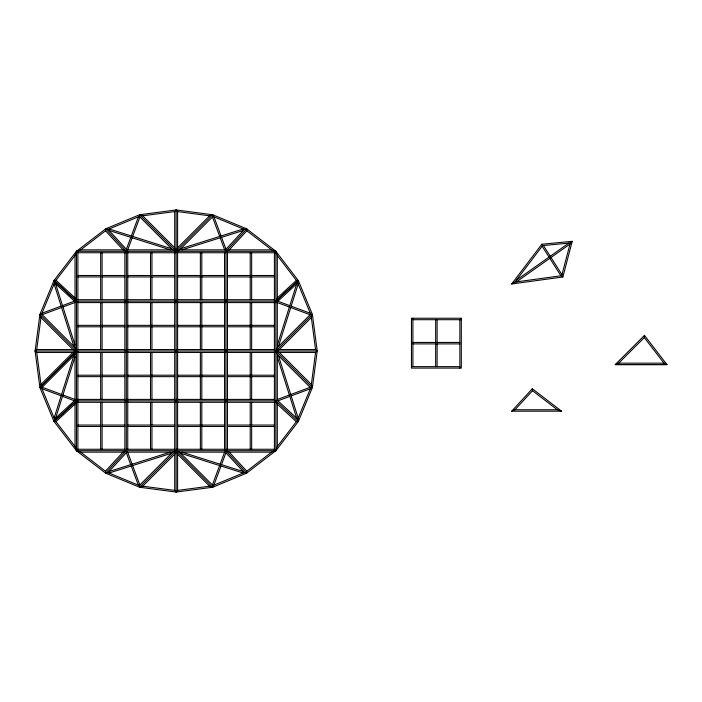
<?xml version="1.0" encoding="UTF-8"?>
<svg xmlns="http://www.w3.org/2000/svg" width="702" height="702" viewBox="0 0 702 702"><rect width="100%" height="100%" fill="white"/><g stroke="black" fill="none" stroke-linecap="round" stroke-linejoin="round"><path stroke-width="1.05" d="M174.71 454.203L174.71 490.4L176.158 492.058L177.606 490.4L177.606 454.203L176.158 450.702L172.657 452.149L139.268 485.538L139.61 487.249L176.158 492.058L212.697 487.249L246.683 473.139L225.939 450.702L226.009 251.298L246.753 228.861L212.697 214.751L176.158 209.942L139.61 214.751L105.625 228.861L126.378 251.298L126.307 450.702L105.554 473.139L139.61 487.249L142.717 486.188L174.71 454.203L176.158 450.702L139.61 487.249M666.847 364.592L615.215 364.601L618.716 363.153L644.322 337.557L644.462 335.363L666.9 364.601L615.215 364.601L644.462 335.363M76.457 251.298L80.721 249.851L105.528 230.818L105.695 228.861L76.457 251.298L275.93 251.298L246.683 228.861L246.85 230.818L271.656 249.851L275.93 251.298M275.86 450.702L271.586 452.149L246.779 471.182L246.613 473.139L275.86 450.702L76.386 450.702L105.625 473.139L105.458 471.182L80.651 452.149L76.386 450.702M75.009 347.499L41.62 314.119L39.909 314.452L76.457 351L72.955 352.448L40.962 384.442L39.909 387.548L35.1 351L39.909 314.452L54.019 280.405L76.457 301.079L75.009 301.711L75.009 347.499L76.457 351L39.909 387.548L54.019 421.525L76.457 400.851L275.86 400.851L298.297 421.595L312.399 387.548L317.216 351L312.399 314.452L298.297 280.475L275.86 301.149L76.457 301.149L54.019 280.475L76.457 251.228L76.457 450.702L54.019 421.454L76.457 400.781L75.009 400.219L75.009 354.431L76.457 350.93L39.909 387.478L41.62 387.811L75.009 354.431M72.955 352.448L36.75 352.448L35.1 351L36.75 349.552L40.962 317.558L39.909 314.452M311.346 384.442L315.558 352.448L317.216 351L315.558 349.552L279.352 349.552L275.86 351L277.308 354.501L310.688 387.881L312.399 387.548L311.346 384.442L279.352 352.448L275.86 351L312.399 387.548M139.61 214.751L176.228 251.298L172.727 249.851L139.338 216.462L139.68 214.751L142.717 215.812L174.71 247.797L176.158 251.298L179.651 249.851L213.039 216.462L212.697 214.751L209.6 215.812L177.606 247.797L176.158 251.298L212.697 214.751M212.627 487.249L212.969 485.538L179.589 452.149L176.088 450.702L212.697 487.249L209.6 486.188L177.606 454.203M54.019 421.525L54.563 419.059L41.62 387.811M279.352 349.552L311.346 317.558L312.399 314.452L310.688 314.189L297.753 282.941L298.297 280.475M562.872 276.983L561.714 275.675L570.296 242.962L572.227 241.321L541.847 244.235L511.67 283.994L562.872 276.983L572.227 241.321M54.133 418.015L73.894 355.537M55.633 418.067L75.009 356.827M277.308 345.173L296.683 283.933M278.422 346.463L298.183 283.985M76.457 301.149L75.009 297.841L75.009 255.502L76.457 251.228M277.308 446.498L296.341 421.7L298.297 421.525L275.86 450.772L277.308 446.498L277.308 404.159L275.86 400.851M126.386 249.254L130.809 237.346M131.318 235.986L138.426 216.839M127.711 249.851L132.195 237.785M132.696 236.425L139.909 217.032M212.408 484.968L219.612 465.575M220.121 464.215L224.596 452.149M213.882 485.161L220.998 466.014M221.499 464.654L225.921 452.746M41.62 314.119L54.563 282.871L54.019 280.405M310.688 314.189L277.308 347.569L275.86 351.07L312.399 314.452M298.297 421.595L297.753 419.129L310.688 387.881M172.727 249.851L126.939 249.851L126.307 251.298L123.069 249.851L80.721 249.851M76.457 450.702L75.009 446.428L75.009 404.089L76.457 400.781M275.86 301.219L277.308 297.911L277.308 255.572L275.86 251.298L298.297 280.546L275.86 301.219L277.308 301.781L277.308 347.569M179.589 452.149L225.368 452.149L226.009 450.702L229.247 452.149L271.586 452.149M511.67 283.994L514.943 282.09L542.62 245.612L570.296 242.962M54.019 280.475L55.976 280.3L75.009 255.502M174.71 247.797L174.71 211.6L176.158 209.942L177.606 211.6L177.606 247.797M179.651 249.851L225.439 249.851L244.278 229.405L246.753 228.861M226.009 251.298L229.308 249.851L246.85 230.818M105.458 471.182L122.999 452.149L126.307 450.702M105.554 473.139L108.029 472.595L126.869 452.149L172.657 452.149M511.67 411.197L532.344 388.759L561.591 411.197L511.67 411.197L514.978 409.749L557.318 409.749L561.591 411.197M514.978 409.749L532.52 390.716L532.344 388.759M54.563 419.059L75.009 400.219M54.019 421.454L55.976 421.63L75.009 404.089M277.308 297.911L296.341 280.37L298.297 280.546M277.308 301.781L297.753 282.941M516.391 280.168L568.839 243.103M516.496 281.871L570.006 244.05M275.86 400.921L277.308 400.289L277.308 354.501M105.625 228.861L108.099 229.405L139.338 216.462M212.969 485.538L244.208 472.595L246.683 473.139M41.997 313.206L61.144 306.09M62.504 305.589L74.412 301.167M42.181 314.68L61.583 307.476M62.943 306.967L75.009 302.492M277.308 399.508L289.373 395.033M290.733 394.524L310.126 387.32M277.904 400.833L289.803 396.411M291.163 395.91L310.31 388.794M180.765 248.736L243.243 228.975M182.055 249.851L243.296 230.475M109.021 471.525L170.253 452.149M109.073 473.025L171.542 453.264M514.943 282.09L561.714 275.675M142.717 215.812L174.71 211.6M177.606 490.4L209.6 486.188M229.308 249.851L271.656 249.851M77.904 252.746L126.307 252.746M127.755 252.746L176.158 252.746M177.606 252.746L226.009 252.746M227.457 252.746L275.86 252.746M77.904 275.5L100.658 275.5M102.106 275.5L124.859 275.5M127.755 275.5L174.71 275.5M177.606 275.5L200.36 275.5M201.807 275.5L224.561 275.5M227.457 275.5L274.412 275.5M77.904 276.948L100.658 276.948M102.106 276.948L124.859 276.948M127.755 276.948L174.71 276.948M177.606 276.948L200.36 276.948M201.807 276.948L224.561 276.948M227.457 276.948L274.412 276.948M76.457 299.701L124.859 299.701M126.307 299.701L174.71 299.701M176.158 299.701L224.561 299.701M226.009 299.701L274.412 299.701M77.904 302.597L126.307 302.597M127.755 302.597L176.158 302.597M177.606 302.597L226.009 302.597M227.457 302.597L275.86 302.597M412.908 319.7L461.311 319.7M77.904 325.351L100.658 325.351M102.106 325.351L124.859 325.351M127.755 325.351L174.71 325.351M177.606 325.351L200.36 325.351M201.807 325.351L224.561 325.351M227.457 325.351L274.412 325.351M77.904 326.799L100.658 326.799M102.106 326.799L124.859 326.799M127.755 326.799L174.71 326.799M177.606 326.799L200.36 326.799M201.807 326.799L224.561 326.799M227.457 326.799L274.412 326.799M412.908 342.444L459.863 342.444M412.908 343.901L459.863 343.901M36.75 349.552L72.955 349.552L76.457 351M76.457 349.552L124.859 349.552M126.307 349.552L174.71 349.552M176.158 349.552L224.561 349.552M226.009 349.552L274.412 349.552M35.1 351L317.216 351M77.904 352.448L126.307 352.448M127.755 352.448L176.158 352.448M177.606 352.448L226.009 352.448M227.457 352.448L275.86 352.448M279.352 352.448L315.558 352.448M618.716 363.153L663.96 363.153L666.9 364.601M411.46 366.646L459.863 366.646M77.904 375.201L100.658 375.201M102.106 375.201L124.859 375.201M127.755 375.201L174.71 375.201M177.606 375.201L200.36 375.201M201.807 375.201L224.561 375.201M227.457 375.201L274.412 375.201M77.904 376.649L100.658 376.649M102.106 376.649L124.859 376.649M127.755 376.649L174.71 376.649M177.606 376.649L200.36 376.649M201.807 376.649L224.561 376.649M227.457 376.649L274.412 376.649M76.457 399.403L124.859 399.403M126.307 399.403L174.71 399.403M176.158 399.403L224.561 399.403M226.009 399.403L274.412 399.403M77.904 402.299L126.307 402.299M127.755 402.299L176.158 402.299M177.606 402.299L226.009 402.299M227.457 402.299L275.86 402.299M77.904 425.052L100.658 425.052M102.106 425.052L124.859 425.052M127.755 425.052L174.71 425.052M177.606 425.052L200.36 425.052M201.807 425.052L224.561 425.052M227.457 425.052L274.412 425.052M77.904 426.5L100.658 426.5M102.106 426.5L124.859 426.5M127.755 426.5L174.71 426.5M177.606 426.5L200.36 426.5M201.807 426.5L224.561 426.5M227.457 426.5L274.412 426.5M76.457 449.254L124.859 449.254M126.307 449.254L174.71 449.254M176.158 449.254L224.561 449.254M226.009 449.254L274.412 449.254M80.651 452.149L122.999 452.149M177.606 211.6L209.6 215.812M142.717 486.188L174.71 490.4M109.143 228.975L171.613 248.736M109.091 230.475L170.323 249.851M181.985 452.149L243.225 471.525M180.695 453.264L243.173 473.025M277.904 301.237L289.803 305.651M291.163 306.16L310.31 313.276M277.308 302.562L289.373 307.037M290.733 307.546L310.126 314.75M42.181 387.25L61.583 394.454M62.943 394.963L75.009 399.438M41.997 388.724L61.144 395.84M62.504 396.349L74.412 400.763M213.039 216.462L244.278 229.405M108.029 472.595L139.268 485.538M532.52 390.716L557.318 409.749M277.308 400.289L297.753 419.129M277.308 404.159L296.341 421.7M55.976 280.3L75.009 297.841M54.563 282.871L75.009 301.711M40.962 317.558L72.955 349.552M108.099 229.405L126.939 249.851M105.528 230.818L123.069 249.851M229.247 452.149L246.779 471.182M225.368 452.149L244.208 472.595M644.322 337.557L663.96 363.153M277.308 255.572L296.341 280.37M55.976 421.63L75.009 446.428M543.427 245.533L550.236 256.256M551.017 257.476L561.969 274.719M542.155 246.227L549.052 257.09M549.833 258.318L560.924 275.781M541.847 244.235L542.62 245.612M225.439 249.851L226.079 251.298M126.237 450.702L126.869 452.149M213.952 216.839L221.069 235.986M221.569 237.346L225.991 249.254M212.478 217.032L219.682 236.425M220.191 237.785L224.666 249.851M127.641 452.149L132.125 464.215M132.634 465.575L139.838 484.968M126.316 452.746L130.739 464.654M131.248 466.014L138.355 485.161M278.422 355.607L298.183 418.085M277.308 356.897L296.683 418.138M55.633 283.862L75.009 345.103M54.133 283.915L73.894 346.393M311.346 317.558L315.558 349.552M36.75 352.448L40.962 384.442M459.863 319.7L459.863 368.094M437.109 319.7L437.109 342.444M437.109 343.901L437.109 366.646M435.661 319.7L435.661 342.444M435.661 343.901L435.661 366.646M412.908 318.243L412.908 366.646M275.86 251.298L275.86 450.772M274.412 252.746L274.412 301.149M274.412 302.597L274.412 351M274.412 352.448L274.412 400.851M274.412 402.299L274.412 450.702M251.658 252.746L251.658 275.5M251.658 276.948L251.658 299.701M251.658 302.597L251.658 325.351M251.658 326.799L251.658 349.552M251.658 352.448L251.658 375.201M251.658 376.649L251.658 399.403M251.658 402.299L251.658 425.052M251.658 426.5L251.658 449.254M250.21 252.746L250.21 275.5M250.21 276.948L250.21 299.701M250.21 302.597L250.21 325.351M250.21 326.799L250.21 349.552M250.21 352.448L250.21 375.201M250.21 376.649L250.21 399.403M250.21 402.299L250.21 425.052M250.21 426.5L250.21 449.254M227.457 251.298L227.457 299.701M227.457 301.149L227.457 349.552M227.457 351L227.457 399.403M227.457 400.851L227.457 449.254M224.561 252.746L224.561 301.149M224.561 302.597L224.561 351M224.561 352.448L224.561 400.851M224.561 402.299L224.561 450.702M201.807 252.746L201.807 299.701M201.807 302.597L201.807 349.552M201.807 352.448L201.807 399.403M201.807 402.299L201.807 449.254M200.36 252.746L200.36 299.701M200.36 302.597L200.36 349.552M200.36 352.448L200.36 399.403M200.36 402.299L200.36 449.254M177.606 251.298L177.606 299.701M177.606 301.149L177.606 349.552M177.606 351L177.606 399.403M177.606 400.851L177.606 449.254M176.158 209.942L176.158 492.058M174.71 252.746L174.71 301.149M174.71 302.597L174.71 351M174.71 352.448L174.71 400.851M174.71 402.299L174.71 450.702M151.957 252.746L151.957 275.5M151.957 276.948L151.957 299.701M151.957 302.597L151.957 325.351M151.957 326.799L151.957 349.552M151.957 352.448L151.957 375.201M151.957 376.649L151.957 399.403M151.957 402.299L151.957 425.052M151.957 426.5L151.957 449.254M150.509 252.746L150.509 275.5M150.509 276.948L150.509 299.701M150.509 302.597L150.509 325.351M150.509 326.799L150.509 349.552M150.509 352.448L150.509 375.201M150.509 376.649L150.509 399.403M150.509 402.299L150.509 425.052M150.509 426.5L150.509 449.254M127.755 251.298L127.755 299.701M127.755 301.149L127.755 349.552M127.755 351L127.755 399.403M127.755 400.851L127.755 449.254M124.859 252.746L124.859 301.149M124.859 302.597L124.859 351M124.859 352.448L124.859 400.851M124.859 402.299L124.859 450.702M102.106 252.746L102.106 299.701M102.106 302.597L102.106 349.552M102.106 352.448L102.106 399.403M102.106 402.299L102.106 449.254M100.658 252.746L100.658 299.701M100.658 302.597L100.658 349.552M100.658 352.448L100.658 399.403M100.658 402.299L100.658 449.254M77.904 251.298L77.904 299.701M77.904 301.149L77.904 349.552M77.904 351L77.904 399.403M77.904 400.851L77.904 449.254M461.311 318.243L411.46 318.243L411.46 368.094L461.311 368.094L461.311 318.243"/></g></svg>
